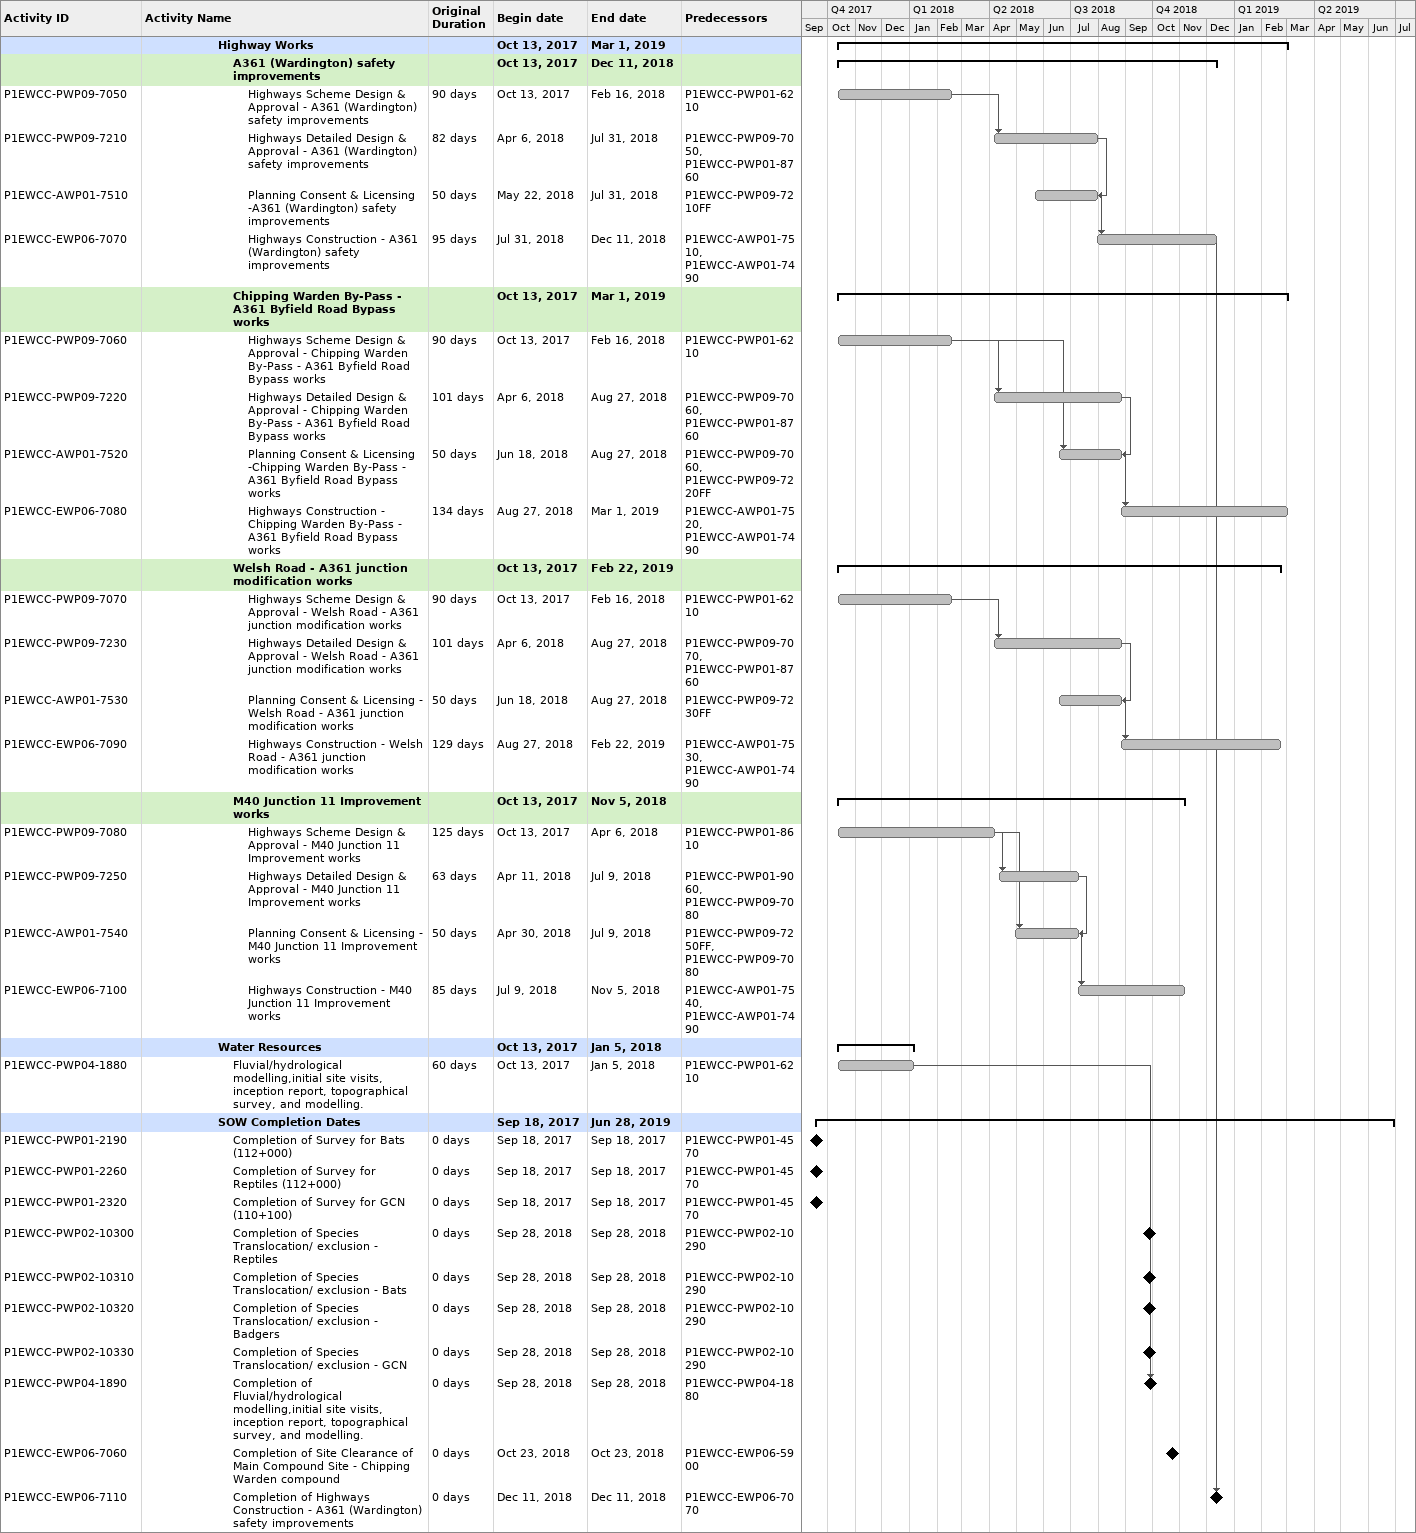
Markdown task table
| ID | Level | Task | Original duration | Start | Finish | Predecessors |
|---|---|---|---|---|---|---|
|  | 6 | **Highway Works** |  | 2017-10-13 | 2019-03-01 |  |
|  | 7 | **A361 (Wardington) safety improvements** |  | 2017-10-13 | 2018-12-11 |  |
| P1EWCC-PWP09-7050 | 8 | Highways Scheme Design & Approval - A361 (Wardington) safety improvements | 90d | 2017-10-13 | 2018-02-16 | P1EWCC-PWP01-6210 |
| P1EWCC-PWP09-7210 | 8 | Highways Detailed Design & Approval - A361 (Wardington) safety improvements | 82d | 2018-04-06 | 2018-07-31 | P1EWCC-PWP09-7050, P1EWCC-PWP01-8760 |
| P1EWCC-AWP01-7510 | 8 | Planning Consent & Licensing -A361 (Wardington) safety improvements | 50d | 2018-05-22 | 2018-07-31 | P1EWCC-PWP09-7210FF |
| P1EWCC-EWP06-7070 | 8 | Highways Construction - A361 (Wardington) safety improvements | 95d | 2018-07-31 | 2018-12-11 | P1EWCC-AWP01-7510, P1EWCC-AWP01-7490 |
|  | 7 | **Chipping Warden By-Pass - A361 Byfield Road Bypass works** |  | 2017-10-13 | 2019-03-01 |  |
| P1EWCC-PWP09-7060 | 8 | Highways Scheme Design & Approval - Chipping Warden By-Pass - A361 Byfield Road Bypass works | 90d | 2017-10-13 | 2018-02-16 | P1EWCC-PWP01-6210 |
| P1EWCC-PWP09-7220 | 8 | Highways Detailed Design & Approval - Chipping Warden By-Pass - A361 Byfield Road Bypass works | 101d | 2018-04-06 | 2018-08-27 | P1EWCC-PWP09-7060, P1EWCC-PWP01-8760 |
| P1EWCC-AWP01-7520 | 8 | Planning Consent & Licensing -Chipping Warden By-Pass - A361 Byfield Road Bypass works | 50d | 2018-06-18 | 2018-08-27 | P1EWCC-PWP09-7060, P1EWCC-PWP09-7220FF |
| P1EWCC-EWP06-7080 | 8 | Highways Construction - Chipping Warden By-Pass - A361 Byfield Road Bypass works | 134d | 2018-08-27 | 2019-03-01 | P1EWCC-AWP01-7520, P1EWCC-AWP01-7490 |
|  | 7 | **Welsh Road - A361 junction modification works** |  | 2017-10-13 | 2019-02-22 |  |
| P1EWCC-PWP09-7070 | 8 | Highways Scheme Design & Approval - Welsh Road - A361 junction modification works | 90d | 2017-10-13 | 2018-02-16 | P1EWCC-PWP01-6210 |
| P1EWCC-PWP09-7230 | 8 | Highways Detailed Design & Approval - Welsh Road - A361 junction modification works | 101d | 2018-04-06 | 2018-08-27 | P1EWCC-PWP09-7070, P1EWCC-PWP01-8760 |
| P1EWCC-AWP01-7530 | 8 | Planning Consent & Licensing - Welsh Road - A361 junction modification works | 50d | 2018-06-18 | 2018-08-27 | P1EWCC-PWP09-7230FF |
| P1EWCC-EWP06-7090 | 8 | Highways Construction - Welsh Road - A361 junction modification works | 129d | 2018-08-27 | 2019-02-22 | P1EWCC-AWP01-7530, P1EWCC-AWP01-7490 |
|  | 7 | **M40 Junction 11 Improvement works** |  | 2017-10-13 | 2018-11-05 |  |
| P1EWCC-PWP09-7080 | 8 | Highways Scheme Design & Approval - M40 Junction 11 Improvement works | 125d | 2017-10-13 | 2018-04-06 | P1EWCC-PWP01-8610 |
| P1EWCC-PWP09-7250 | 8 | Highways Detailed Design & Approval - M40 Junction 11 Improvement works | 63d | 2018-04-11 | 2018-07-09 | P1EWCC-PWP01-9060, P1EWCC-PWP09-7080 |
| P1EWCC-AWP01-7540 | 8 | Planning Consent & Licensing - M40 Junction 11 Improvement works | 50d | 2018-04-30 | 2018-07-09 | P1EWCC-PWP09-7250FF, P1EWCC-PWP09-7080 |
| P1EWCC-EWP06-7100 | 8 | Highways Construction - M40 Junction 11 Improvement works | 85d | 2018-07-09 | 2018-11-05 | P1EWCC-AWP01-7540, P1EWCC-AWP01-7490 |
|  | 6 | **Water Resources** |  | 2017-10-13 | 2018-01-05 |  |
| P1EWCC-PWP04-1880 | 7 | Fluvial/hydrological modelling,initial site visits, inception report, topographical survey, and modelling. | 60d | 2017-10-13 | 2018-01-05 | P1EWCC-PWP01-6210 |
|  | 6 | **SOW Completion Dates** |  | 2017-09-18 | 2019-06-28 |  |
| P1EWCC-PWP01-2190 | 7 | Completion of Survey for Bats (112+000) | 0d | 2017-09-18 | 2017-09-18 | P1EWCC-PWP01-4570 |
| P1EWCC-PWP01-2260 | 7 | Completion of Survey for Reptiles (112+000) | 0d | 2017-09-18 | 2017-09-18 | P1EWCC-PWP01-4570 |
| P1EWCC-PWP01-2320 | 7 | Completion of Survey for GCN (110+100) | 0d | 2017-09-18 | 2017-09-18 | P1EWCC-PWP01-4570 |
| P1EWCC-PWP02-10300 | 7 | Completion of Species Translocation/ exclusion - Reptiles | 0d | 2018-09-28 | 2018-09-28 | P1EWCC-PWP02-10290 |
| P1EWCC-PWP02-10310 | 7 | Completion of Species Translocation/ exclusion - Bats | 0d | 2018-09-28 | 2018-09-28 | P1EWCC-PWP02-10290 |
| P1EWCC-PWP02-10320 | 7 | Completion of Species Translocation/ exclusion - Badgers | 0d | 2018-09-28 | 2018-09-28 | P1EWCC-PWP02-10290 |
| P1EWCC-PWP02-10330 | 7 | Completion of Species Translocation/ exclusion - GCN | 0d | 2018-09-28 | 2018-09-28 | P1EWCC-PWP02-10290 |
| P1EWCC-PWP04-1890 | 7 | Completion of Fluvial/hydrological modelling,initial site visits, inception report, topographical survey, and modelling. | 0d | 2018-09-28 | 2018-09-28 | P1EWCC-PWP04-1880 |
| P1EWCC-EWP06-7060 | 7 | Completion of Site Clearance of Main Compound Site - Chipping Warden compound | 0d | 2018-10-23 | 2018-10-23 | P1EWCC-EWP06-5900 |
| P1EWCC-EWP06-7110 | 7 | Completion of Highways Construction - A361 (Wardington) safety improvements | 0d | 2018-12-11 | 2018-12-11 | P1EWCC-EWP06-7070 |
